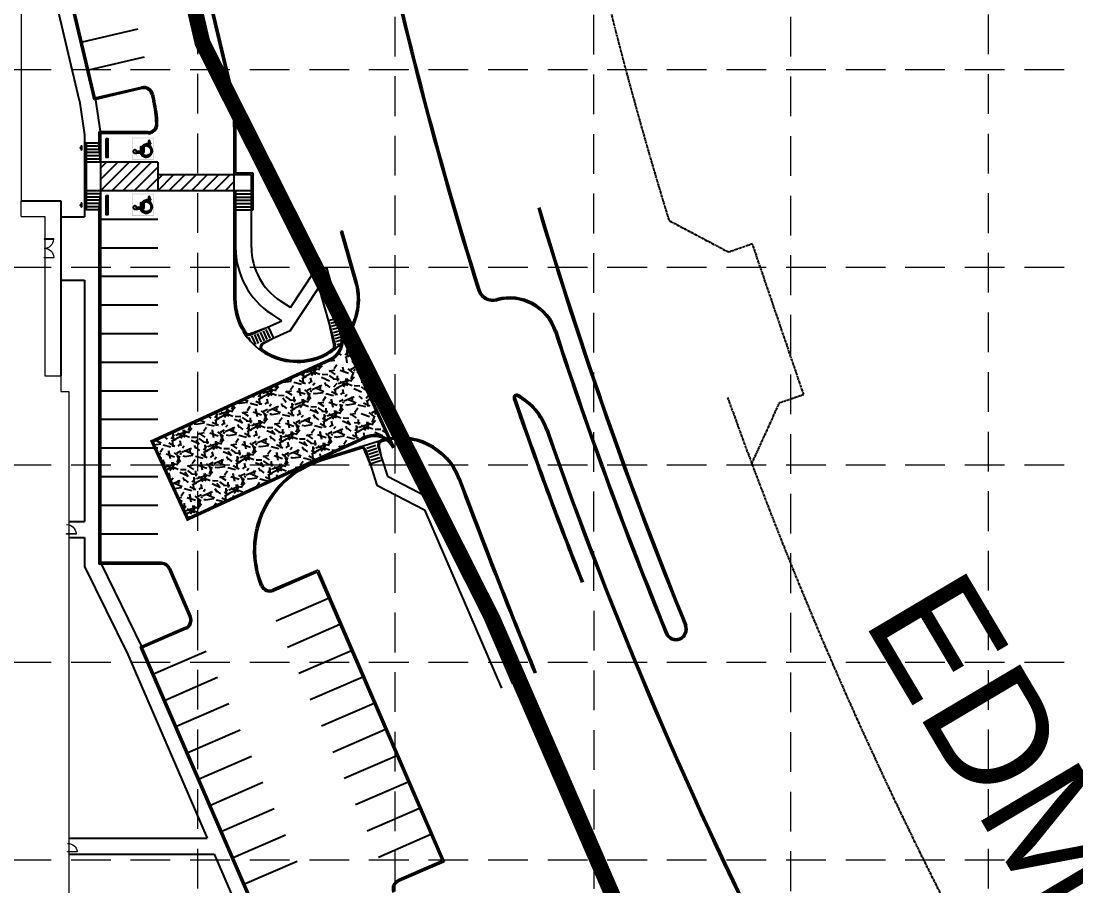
# Model space of a CAD drawing. Header units: inches. Extents: x 2412594 to 2415086, y 7034205 to 7038188.
# Drawn here: x 2414406.4 to 2414738.3, y 7036188.3 to 7036460.4 of the extents above; entities that cross this region are included whole.
import ezdxf
from ezdxf.enums import TextEntityAlignment as Align

# ---------------------------------------------------------------- set-up
doc = ezdxf.new("R2010")
doc.units = ezdxf.units.IN
doc.header["$MEASUREMENT"] = 0
for name, pattern in [('HIDDEN', [0.375, 0.25, -0.125]), ('HIDDEN2', [0.1875, 0.125, -0.0625]), ('PL', [1.25, 0.625, -0.125, 0.125, -0.125, 0.125, -0.125])]:
    doc.linetypes.add(name, pattern=pattern)
for name, color, linetype in [('2752-06.112 Base Storm$0$P-STORM', 11, 'Continuous'), ('E-ROW', 5, 'Continuous'), ('GRID', 254, 'HIDDEN'), ('LEGEND', 7, 'Continuous'), ('LIMITS OF DISTURBANCE', 1, 'HIDDEN'), ('P-BLDG', 7, 'Continuous'), ('P-PVMT', 3, 'Continuous'), ('P-STRIPE', 10, 'Continuous'), ('PL-OFF', 3, 'PL')]:
    doc.layers.add(name, color=color, linetype=linetype)
doc.styles.get("Standard").update_dxf_attribs({"font": 'ARIAL.TTF'})

# ---------------------------------------------------------------- blocks, each defined once
blk = doc.blocks.new('A$C76F40FB2')
at = {"layer": 'LEGEND'}
h = blk.add_hatch(dxfattribs=at)
h.set_pattern_fill('GRAVEL', color=4, scale=15.33803399329566, angle=-43.93425516442545, style=0)
h.set_pattern_definition([(184.0785448355745, (-21438.17913931748, -9250.056302615441), (-184.1420479185404, -14.27311452525209), [2.063517741322023, -204.2886245036962]), (141.0354448355745, (-21440.23743488267, -9250.203067929484), (143.1876685650437, -116.6589473671378), [3.541061231964185, -350.5649545982164]), (88.57614483557452, (-21442.99073510244, -9247.976311390288), (-6.607716284464431, -227.9205073820248), [2.496847877700617, -247.1882466530407]), (223.3394448355745, (-21449.9589777072, -9246.587290314957), (223.885964536998, 210.2675576116769), [3.224637590682493, -319.2390601254309]), (248.8994448355745, (-21452.30425802525, -9248.800420204177), (72.47678488291176, 185.7559209347125), [3.162012397887866, -313.0396568558505]), (313.3394448355745, (-21453.44260489196, -9251.750422933139), (-210.2675576116768, 223.885964536998), [3.224637590682494, -319.2390601254309]), (353.7599448355745, (-21451.2294750032, -9254.095703250729), (-250.0114432176284, 27.89175845486238), [4.264418253122, -422.1770696223302]), (28.32104483557454, (-21446.99032558873, -9254.559217987582), (311.4429985215511, 168.5061511098407), [4.026049866832191, -398.5790748586928]), (77.49534483557453, (-21443.44618082931, -9252.649210871197), (49.98238437057237, 228.7274441479134), [3.235558270885698, -320.3206215924656]), (131.3021448355745, (-21442.74561853427, -9249.490402119234), (110.858320257507, -128.1076841200945), [3.693889402673379, -181.0005040408256]), (178.4631448355746, (-21445.18369246693, -9246.715406239033), (-249.6080106263452, 6.204236648198385), [4.777000011143949, -472.9233538780329]), (94.87984483557395, (-21439.13037582068, -9257.23335124366), (-13.46624104017373, 140.7670481662078), [1.630448351521318, -161.41507701214]), (127.5349448355745, (-21439.26907212473, -9255.608805744909), (122.3070439879507, -160.4373664585277), [3.101917980702134, -307.090616315143]), (181.0657448355745, (-21441.15890671592, -9253.14903615322), (-10.6420297163699, -11.04548033787664), [2.169120105365847, -19.5221269623946]), (159.2643448355745, (-21440.65504692961, -9251.078637072816), (76.51144857433187, -31.11916077186866), [1.16811399286141, -115.6428711663618]), (247.8671448355745, (-21441.74749110686, -9250.665059531108), (20.8806062437034, 43.77845924588183), [1.651952275179923, -80.94589155432612]), (347.0295448355745, (-21442.36987467203, -9252.195288280025), (54.42048819114195, -9.835076951131938), [2.683066948413216, -86.75227304086208]), (117.6308448355745, (-21439.75527075632, -9252.79749932047), (11.44894920975746, -32.32951675406039), [1.94012325784595, -46.5630042024048]), (332.4552448355745, (-21448.15386772016, -9244.492684205063), (142.3807951684706, -73.28393739155912), [2.717899623611991, -269.0727529491169]), (26.4119448355745, (-21445.74403532268, -9245.749554851092), (-161.2441685668595, -78.93221459208004), [2.280167471477326, -225.7361041972014]), (249.2643448355745, (-21437.62686547125, -9250.588403936476), (31.11916077186866, 76.51144857433187), [2.336212647688826, -114.4747725115343]), (299.6762448355745, (-21438.4540205556, -9252.773292290978), (-78.52879179385424, 139.5566378636768), [2.71789962361199, -269.0727529491168]), (295.5097448355746, (-21454.75192410266, -9251.340879895724), (-33.94339473295303, 75.30106136399691), [2.620963248774361, -128.4272605420796]), (250.8408448355745, (-21453.62316938071, -9253.706332738511), (61.83502874475335, 174.7103329081348), [2.196069031092085, -217.4111561768302]), (22.86714483557454, (-21448.15843712538, -9261.740301121026), (75.30109772769492, 33.94331467450075), [2.336212647688829, -114.4747725115345]), (333.4197448355745, (-21446.00582481083, -9260.83245593775), (-186.1592694458577, 94.16451803466806), [2.571129976330144, -254.5411774451545]), (25.50974483557454, (-21453.57072081603, -9256.525708173402), (-75.30106136399691, -33.94339473295299), [1.310481624387181, -129.7377421664669]), (57.37564483557452, (-21448.82116574049, -9261.101779535413), (31.52266293212453, 54.82391721281837), [0.7820863533181455, -77.42684040114227]), (122.0295448355745, (-21448.3995191888, -9260.443085424602), (22.49443104072019, -42.97154054254904), [3.162012397887862, -60.07831225003936]), (142.0747448355744, (-21450.07651325129, -9257.762406294234), (121.096785607122, -95.37479220006848), [2.930331394419135, -290.1023939205766]), (259.7558448355745, (-21443.32765705045, -9253.189381202683), (10.2385564800672, 32.7329895801691), [2.212081938581085, -53.08998186398003]), (309.2229448355745, (-21443.72106206743, -9255.366200546734), (166.4889626685809, -203.0054846225316), [3.862024931307855, -382.3398086640162]), (17.01114483557456, (-21441.27895363001, -9258.358071460389), (-118.6760970349332, -34.75023670453393), [1.579142627813743, -156.3355802945804]), (46.06574483557452, (-21439.76889740629, -9257.896079858765), (-0.4034504966594055, 21.68750334307136), [0.9202820395977394, -14.41775195369792]), (76.3221448355745, (-21449.97816199716, -9257.218201458454), (-30.31235989595411, -119.8864168431876), [2.130821034484607, -210.9519572874719]), (4.078544835574534, (-21449.47430221085, -9255.147802378051), (184.1420479185404, 14.27311452525212), [4.127035482644046, -202.2251067623741]), (316.0657448355745, (-21445.35771108046, -9254.854271750897), (21.68750334307137, 0.4034504966594083), [3.987888838256873, -11.35014515503879]), (281.3705448355745, (-21442.48588708136, -9257.621198620647), (-35.96042920045953, 183.7386366721879), [2.42515790681595, -240.0904487183711]), (210.1203448355745, (-21442.00775745977, -9259.99875497818), (-53.61358273775058, -33.53988383329983), [2.233248425491836, -109.4293262294399]), (163.7117448355745, (-21443.93946023611, -9261.119440690614), (-316.2843614815512, 91.74360302652194), [3.636111028620611, -359.9755900167659]), (131.4918448355745, (-21447.42963329563, -9260.099617602304), (-132.949235028049, 149.3917689394604), [3.846763587484557, -380.8291810340534])])
edge = h.paths.add_edge_path()
edge.add_line((98.20932520227507, -2.952292561531067e-07), (98.20932520227507, 57.52376965992153))
edge.add_arc((88.62203213648964, 57.52376965996336), 9.587293065785431, 270.03905593768286, 359.99999999975, ccw=False)
edge.add_line((88.62856735941023, 47.93647882156074), (0.7669028560630977, 47.92852060869336))
edge.add_line((0.7669028560630977, 47.92852060869336), (0.7669028560630977, 9.55060163885355))
edge.add_line((0.7669028560630977, 9.55060163885355), (88.6154969134368, 9.58729054313153))
edge.add_arc((88.6220321364654, -2.952952442569767e-07), 9.58729306580966, 3.94379640056286e-10, 90.03905593832832, ccw=False)
at = {"layer": 'LEGEND', "color": 4, "const_width": 1.533803399329566}
blk.add_lwpolyline([(98.20932520227507, -2.952292561531067e-07), (98.20932520227507, 57.52376965992153, -0.4140139244211871), (88.62856735941023, 47.93647882156074), (0.7669028560630977, 47.92852060869336), (0.7669028560630977, 9.55060163885355), (88.6154969134368, 9.58729054313153, -0.4144132285109485)], format="xyb", close=True, dxfattribs=at)

msp = doc.modelspace()

# ---------------------------------------------------------------- hatches: boundary and pattern name
at = {"layer": 'P-STRIPE'}
h = msp.add_hatch(color=252, dxfattribs=at)
h.paths.add_polyline_path([(2414448.036376814, 7036416.955262257), (2414441.519981247, 7036416.955262257), (2414441.519981247, 7036423.471897398), (2414448.036376814, 7036423.471897398)], flags=16)
h.paths.add_polyline_path([(2414448.277731742, 7036416.713907328), (2414448.277731742, 7036423.713252326), (2414441.278626319, 7036423.713252326), (2414441.278626319, 7036416.713907328)])
h = msp.add_hatch(color=252, dxfattribs=at)
edge = h.paths.add_edge_path()
edge.add_spline(control_points=[(2414445.189282387, 7036419.072250481), (2414443.745730761, 7036418.946062821), (2414442.302179136, 7036418.819875161), (2414442.302151038, 7036418.81990557), (2414442.302122941, 7036418.819935979), (2414441.733642413, 7036418.770244347), (2414441.723702491, 7036419.340806177), (2414441.713762567, 7036419.911368003), (2414442.28362899, 7036419.88150786), (2414442.853495411, 7036419.851647714), (2414442.783980519, 7036419.285249203), (2414443.385094147, 7036419.337922145), (2414443.986205516, 7036419.390602329), (2414443.986205516, 7036420.100568718), (2414443.986205516, 7036420.810535107), (2414444.1972127, 7036420.810535107), (2414444.408219883, 7036420.810535107), (2414444.408219883, 7036420.118989856), (2414444.408219883, 7036419.427444605), (2414444.587743951, 7036419.443183558), (2414444.76726802, 7036419.458922512), (2414444.76726802, 7036420.371693288), (2414444.76726802, 7036421.284464064), (2414445.736307378, 7036421.669469495), (2414446.705346736, 7036422.054474927), (2414446.588538909, 7036422.348379835), (2414446.471731082, 7036422.642284744), (2414446.667832612, 7036422.720234751), (2414446.863934142, 7036422.798184757), (2414447.058613854, 7036422.308183527), (2414447.253293565, 7036421.818182296), (2414446.221287976, 7036421.408058078), (2414445.189282387, 7036420.99793386), (2414445.189282387, 7036420.03509217), (2414445.189282387, 7036419.072250481)], knot_values=[0, 0, 0, 0.06666666666666667, 0.06666666666666667, 0.1333333333333333, 0.1333333333333333, 0.1555555555555556, 0.1555555555555556, 0.1777777777777778, 0.1777777777777778, 0.2, 0.2, 0.2666666666666667, 0.2666666666666667, 0.3333333333333333, 0.3333333333333333, 0.4, 0.4, 0.4666666666666667, 0.4666666666666667, 0.5333333333333333, 0.5333333333333333, 0.6, 0.6, 0.6666666666666666, 0.6666666666666666, 0.7333333333333333, 0.7333333333333333, 0.8, 0.8, 0.8666666666666667, 0.8666666666666667, 0.9333333333333333, 0.9333333333333333, 1, 1, 1], weights=[1, 1, 1, 1, 1, 0.682014096915551, 1, 0.682014096915551, 1, 0.682014096915551, 1, 1, 1, 1, 1, 1, 1, 1, 1, 1, 1, 1, 1, 1, 1, 1, 1, 1, 1, 1, 1, 1, 1, 1, 1], degree=2, periodic=0)
h = msp.add_hatch(color=252, dxfattribs=at)
edge = h.paths.add_edge_path()
edge.add_spline(control_points=[(2414446.682401177, 7036421.287717389), (2414449.063988769, 7036420.027179109), (2414447.130569983, 7036418.150264245), (2414445.197151197, 7036416.27334938), (2414444.007786714, 7036418.691268198), (2414444.238091273, 7036418.711447207), (2414444.468394559, 7036418.731628691), (2414445.702234853, 7036416.789812398), (2414447.024056772, 7036418.672852652), (2414448.345878692, 7036420.555892906), (2414446.100333579, 7036421.05647113), (2414446.391374922, 7036421.172088351), (2414446.682401177, 7036421.287717389)], knot_values=[0, 0, 0, 0.125, 0.125, 0.25, 0.25, 0.5, 0.5, 0.625, 0.625, 0.75, 0.75, 1, 1, 1], weights=[1, 0.5880816545971672, 1, 0.5880816545971672, 1, 1, 1, 0.5555668771422803, 1, 0.5555668771422803, 1, 1, 1], degree=2, periodic=0)
h = msp.add_hatch(dxfattribs=at)
h.set_pattern_fill('ANSI31', color=252, scale=20, style=0)
h.set_pattern_definition([(45, (2414431.417357862, 7036406.982991623), (-1.767766952966369, 1.767766952966369), [])])
h.paths.add_polyline_path([(2414449.416637862, 7036415.982631622), (2414431.417357862, 7036415.982631624), (2414431.417357862, 7036406.982991623), (2414449.416637862, 7036406.982991624)])
h = msp.add_hatch(dxfattribs=at)
h.set_pattern_fill('ANSI31', color=252, scale=20, style=0)
h.set_pattern_definition([(45, (2414449.416637862, 7036406.982991623), (-1.767766952966369, 1.767766952966369), [])])
h.paths.add_polyline_path([(2414463.711487046, 7036411.982991622), (2414449.416637862, 7036411.982991623), (2414449.416637862, 7036406.982991623), (2414465.048142804, 7036406.982991624, -0.0008766236420256362)])
h.paths.add_polyline_path([(2414473.415677861, 7036411.982991622), (2414463.711487046, 7036411.982991622, 0.0008766236420460059), (2414465.048142804, 7036406.982991624), (2414473.415677862, 7036406.982991625)])
h = msp.add_hatch(color=252, dxfattribs=at)
h.paths.add_polyline_path([(2414448.036376814, 7036399.327876123), (2414441.519981247, 7036399.327876123), (2414441.519981247, 7036405.844511264), (2414448.036376814, 7036405.844511264)], flags=16)
h.paths.add_polyline_path([(2414448.277731742, 7036399.086521194), (2414448.277731742, 7036406.085866192), (2414441.278626319, 7036406.085866192), (2414441.278626319, 7036399.086521194)])
h = msp.add_hatch(color=252, dxfattribs=at)
edge = h.paths.add_edge_path()
edge.add_spline(control_points=[(2414445.189282387, 7036401.444864347), (2414443.745730761, 7036401.318676687), (2414442.302179136, 7036401.192489027), (2414442.302151038, 7036401.192519436), (2414442.302122941, 7036401.192549845), (2414441.733642413, 7036401.142858214), (2414441.723702491, 7036401.713420043), (2414441.713762567, 7036402.28398187), (2414442.28362899, 7036402.254121726), (2414442.853495411, 7036402.22426158), (2414442.783980519, 7036401.657863068), (2414443.385094147, 7036401.710536011), (2414443.986205516, 7036401.763216195), (2414443.986205516, 7036402.473182584), (2414443.986205516, 7036403.183148973), (2414444.1972127, 7036403.183148973), (2414444.408219883, 7036403.183148973), (2414444.408219883, 7036402.491603722), (2414444.408219883, 7036401.800058471), (2414444.587743951, 7036401.815797424), (2414444.76726802, 7036401.831536378), (2414444.76726802, 7036402.744307154), (2414444.76726802, 7036403.65707793), (2414445.736307378, 7036404.042083361), (2414446.705346736, 7036404.427088792), (2414446.588538909, 7036404.720993701), (2414446.471731082, 7036405.01489861), (2414446.667832612, 7036405.092848617), (2414446.863934142, 7036405.170798623), (2414447.058613854, 7036404.680797393), (2414447.253293565, 7036404.190796162), (2414446.221287976, 7036403.780671944), (2414445.189282387, 7036403.370547726), (2414445.189282387, 7036402.407706036), (2414445.189282387, 7036401.444864347)], knot_values=[0, 0, 0, 0.06666666666666667, 0.06666666666666667, 0.1333333333333333, 0.1333333333333333, 0.1555555555555556, 0.1555555555555556, 0.1777777777777778, 0.1777777777777778, 0.2, 0.2, 0.2666666666666667, 0.2666666666666667, 0.3333333333333333, 0.3333333333333333, 0.4, 0.4, 0.4666666666666667, 0.4666666666666667, 0.5333333333333333, 0.5333333333333333, 0.6, 0.6, 0.6666666666666666, 0.6666666666666666, 0.7333333333333333, 0.7333333333333333, 0.8, 0.8, 0.8666666666666667, 0.8666666666666667, 0.9333333333333333, 0.9333333333333333, 1, 1, 1], weights=[1, 1, 1, 1, 1, 0.682014096915551, 1, 0.682014096915551, 1, 0.682014096915551, 1, 1, 1, 1, 1, 1, 1, 1, 1, 1, 1, 1, 1, 1, 1, 1, 1, 1, 1, 1, 1, 1, 1, 1, 1], degree=2, periodic=0)
h = msp.add_hatch(color=252, dxfattribs=at)
edge = h.paths.add_edge_path()
edge.add_spline(control_points=[(2414446.682401177, 7036403.660331255), (2414449.063988769, 7036402.399792973), (2414447.130569983, 7036400.52287811), (2414445.197151197, 7036398.645963246), (2414444.007786714, 7036401.063882064), (2414444.238091273, 7036401.084061073), (2414444.468394559, 7036401.104242557), (2414445.702234853, 7036399.162426264), (2414447.024056772, 7036401.045466518), (2414448.345878692, 7036402.928506772), (2414446.100333579, 7036403.429084996), (2414446.391374922, 7036403.544702217), (2414446.682401177, 7036403.660331255)], knot_values=[0, 0, 0, 0.125, 0.125, 0.25, 0.25, 0.5, 0.5, 0.625, 0.625, 0.75, 0.75, 1, 1, 1], weights=[1, 0.5880816545971672, 1, 0.5880816545971672, 1, 1, 1, 0.5555668771422803, 1, 0.5555668771422803, 1, 1, 1], degree=2, periodic=0)

# ---------------------------------------------------------------- linework, layer by layer
at = {"layer": 'GRID', "color": 252, "linetype": 'HIDDEN', "lineweight": 0, "ltscale": 50}
for p, q in [((2414462.112656175, 7034518.752315022), (2414461.884516729, 7038123.052914198)), ((2414524.21147597, 7034518.00642792), (2414524.031058449, 7038123.052914198)), ((2414586.926303061, 7034518.581088479), (2414586.452079258, 7038124.446304581)), ((2414648.73600777, 7034517.93434244), (2414648.598620979, 7038124.446304581)), ((2414710.938332513, 7034518.695051295), (2414710.7451627, 7038124.446304581)), ((2412659.634806826, 7036445.096287737), (2415021.203392216, 7036445.096287737)), ((2412659.634806826, 7036382.949746015), (2415021.203392216, 7036382.949746015)), ((2412659.634806826, 7036320.803204295), (2415021.203392216, 7036320.803204295)), ((2412659.634806826, 7036258.656662574), (2415021.203392216, 7036258.656662574)), ((2412659.634806826, 7036196.510120854), (2415021.203392216, 7036196.510120854))]:
    msp.add_line(p, q, dxfattribs=at)
at = {"layer": 'LIMITS OF DISTURBANCE', "ltscale": 60, "const_width": 5}
msp.add_lwpolyline([(2414786.580464268, 7035859.943656575), (2414739.614526566, 7035922.319710918), (2414654.785557807, 7036041.875643577), (2414554.935762051, 7036271.977197808), (2414463.49846871, 7036453.566583163), (2414436.211506405, 7036571.175255277), (2414426.34863313, 7036933.741520508), (2413311.302027895, 7036935.344682585), (2413183.755595881, 7036923.440644557), (2413173.051536574, 7036917.911888666), (2413161.811869244, 7036918.848198084), (2413145.889009557, 7036915.102941749), (2413063.464801377, 7036887.013463245), (2413070.021262173, 7036868.287153574), (2413078.87756529, 7036845.679323462), (2413065.886554637, 7036577.290444663), (2413056.214021866, 7036041.034192702), (2413030.310090296, 7035479.112787534), (2413017.275461021, 7034895.954876799), (2414287.424769389, 7034879.340959096), (2414828.02446015, 7035457.376106013), (2414835.085767222, 7035727.378182385), (2414842.359300006, 7035789.5875721)], close=True, dxfattribs=at)
at = {"layer": 'P-BLDG', "color": 9, "linetype": 'Continuous', "lineweight": 13}
for p, q in [((2414406.436872557, 7036398.898606651), (2414406.436872557, 7036403.814251142)), ((2414406.436872557, 7036398.898606651), (2414413.936869557, 7036398.898606651)), ((2414413.936869557, 7036398.898606651), (2414413.936869557, 7036348.732150307)), ((2414413.936869557, 7036348.732150306), (2414418.936867557, 7036348.732150307))]:
    msp.add_line(p, q, dxfattribs=at)
msp.add_lwpolyline([(2414406.436940556, 7036623.814163141), (2414406.436940556, 7036403.815461607), (2414418.936867557, 7036403.815461607), (2414418.936867557, 7036343.814341141), (2414421.436866557, 7036343.814341141), (2414421.436866557, 7036168.815653113), (2414471.436846557, 7036168.815653113), (2414471.436846557, 7036018.816544072), (2414468.936915556, 7036018.816544072), (2414468.936915556, 7035958.815423606), (2414443.936925557, 7035958.815423606), (2414443.936925557, 7035956.315640607), (2414393.936945557, 7035956.315640607)], dxfattribs=at)
at = {"layer": 'P-BLDG', "color": 9, "linetype": 'HIDDEN2'}
msp.add_lwpolyline([(2414406.430361694, 7036403.819138777), (2414418.924557859, 7036403.819138777), (2414418.924557859, 7036348.818033963)], dxfattribs=at)
at = {"layer": 'P-BLDG', "color": 9, "linetype": 'Continuous', "lineweight": 13}
for points in [[(2414413.728963055, 7036391.753535493), (2414416.729566037, 7036391.753535493), (2414416.729566037, 7036391.899400019), (2414413.728963055, 7036391.899400019)], [(2414420.742289264, 7036299.131408318), (2414423.742773395, 7036299.131408318), (2414423.742773395, 7036298.98554957), (2414420.742289264, 7036298.98554957)], [(2414421.044302255, 7036199.135408292), (2414424.044786386, 7036199.135408292), (2414424.044786386, 7036198.989549544), (2414421.044302255, 7036198.989549544)]]:
    msp.add_lwpolyline(points, close=True, dxfattribs=at)
at = {"layer": 'P-BLDG', "color": 9, "linetype": 'Continuous', "lineweight": 13, "extrusion": (0, 0, -1)}
msp.add_lwpolyline([(-2414413.728963055, 7036386.04406632), (-2414416.729566037, 7036386.04406632), (-2414416.729566037, 7036385.898201794), (-2414413.728963055, 7036385.898201794)], close=True, dxfattribs=at)
at = {"layer": 'P-BLDG', "color": 9, "linetype": 'Continuous', "lineweight": 13}
msp.add_arc((2414413.728965874, 7036391.899399706), 3.000598815120756, 269.9999471727556, 357.2136556803528, dxfattribs=at)
at = {"layer": 'P-BLDG', "color": 9, "linetype": 'Continuous', "lineweight": 13, "extrusion": (0, 0, -1)}
for centre, radius, end in [((-2414413.728965874, 7036385.898202107), 3.000598815120756, 177.2136556803529), ((-2414420.742292083, 7036298.985549883), 3.00047996481401, 177.2136555204596)]:
    msp.add_arc(centre, radius, 89.99994717275564, end, dxfattribs=at)
msp.add_ellipse((2414421.044304412, 7036199.006568752), major_axis=(-3.000479965095504, 1.576744007962121e-09), ratio=0.8832349573177259, start_param=1.570795405244875, end_param=3.092961768423597, dxfattribs=at)
at = {"layer": 'P-PVMT', "color": 7}
for p, q in [((2414471.81586546, 7036440.770250773), (2414443.083351864, 7036562.688324879)), ((2414472.302533157, 7036440.884944073), (2414443.570019561, 7036562.803018179)), ((2414429.375379679, 7036435.58471212), (2414414.695215374, 7036497.875724489)), ((2414429.375379679, 7036435.58471212), (2414414.695215374, 7036497.875724489)), ((2414429.747354077, 7036436.186073115), (2414415.29657637, 7036497.503750093)), ((2414429.747354077, 7036436.186073115), (2414415.29657637, 7036497.503750093)), ((2414424.832776322, 7036435.242393199), (2414414.682617453, 7036478.311643545)), ((2414444.461494277, 7036439.140066777), (2414429.37537968, 7036435.584712121)), ((2414444.461494277, 7036439.140066777), (2414429.37537968, 7036435.584712121)), ((2414429.747354077, 7036436.186073115), (2414444.345749774, 7036439.626486736)), ((2414429.747354077, 7036436.186073115), (2414444.345749774, 7036439.626486736)), ((2414447.467248056, 7036437.279947055), (2414447.969148322, 7036435.150279087)), ((2414447.953915752, 7036437.394640354), (2414448.455816018, 7036435.264972387)), ((2414424.832776322, 7036435.242393199), (2414426.417357862, 7036424.611676563)), ((2414429.747354077, 7036436.186073115), (2414431.417357862, 7036424.982271623)), ((2414473.415677862, 7036427.007605338), (2414473.415677862, 7036373.085546103)), ((2414473.915677862, 7036427.007605338), (2414473.915677861, 7036412.482991622)), ((2414426.417357862, 7036424.611676563), (2414426.417357862, 7036398.816033962)), ((2414430.917357862, 7036425.482271622), (2414430.917357862, 7036421.982391622)), ((2414446.416757862, 7036425.482271623), (2414430.917357862, 7036425.482271623)), ((2414430.917357862, 7036425.482271622), (2414430.917357862, 7036421.982391618)), ((2414446.416757862, 7036425.482271623), (2414430.917357862, 7036425.482271623)), ((2414431.417357862, 7036424.982271623), (2414431.417357862, 7036289.987671622)), ((2414446.401312612, 7036424.982271624), (2414431.417357862, 7036424.982271623)), ((2414431.417357862, 7036424.982271623), (2414431.417357862, 7036289.987671622)), ((2414446.401312612, 7036424.982271624), (2414431.417357862, 7036424.982271623)), ((2414431.417357862, 7036421.982391623), (2414426.417557862, 7036421.982391623)), ((2414426.917357862, 7036421.982391624), (2414426.917357862, 7036400.983231621)), ((2414431.000674528, 7036420.982631623), (2414426.917357862, 7036420.982631623)), ((2414431.417357862, 7036415.982631623), (2414430.917357862, 7036421.982391623)), ((2414431.084011195, 7036419.982631623), (2414426.917357862, 7036419.982631623)), ((2414431.167347862, 7036418.982631626), (2414426.917357862, 7036418.982631623)), ((2414431.250684528, 7036417.982631624), (2414426.917357862, 7036417.982631623)), ((2414431.334021195, 7036416.982631624), (2414426.917357862, 7036416.982631624)), ((2414431.417357862, 7036415.982631623), (2414426.417557862, 7036415.982631623)), ((2414478.915677862, 7036411.982991621), (2414473.415677862, 7036411.982991622)), ((2414479.415677862, 7036412.482991619), (2414473.915677861, 7036412.482991622)), ((2414478.915677862, 7036389.1119932), (2414478.915677862, 7036411.982991621)), ((2414479.415677862, 7036400.982991624), (2414479.415677862, 7036412.482991619)), ((2414431.417357862, 7036406.982991623), (2414426.417557862, 7036406.982991623)), ((2414431.417357862, 7036406.982991623), (2414430.917357862, 7036400.983231623)), ((2414478.915677862, 7036406.982991625), (2414473.415677862, 7036406.982991624)), ((2414473.915677862, 7036406.982991623), (2414473.915677862, 7036373.085546103)), ((2414473.915677862, 7036406.982991623), (2414473.915677862, 7036400.982991623)), ((2414431.334041196, 7036405.983231623), (2414426.917357862, 7036405.983231623)), ((2414431.250704529, 7036404.983231622), (2414426.917357862, 7036404.983231625)), ((2414431.167367862, 7036403.983231623), (2414426.917357862, 7036403.983231623)), ((2414473.915677861, 7036405.982991623), (2414478.915677862, 7036405.982991623)), ((2414473.915677861, 7036404.982991623), (2414478.915677862, 7036404.982991623)), ((2414473.915677861, 7036403.982991621), (2414478.915677862, 7036403.982991624)), ((2414431.417357862, 7036400.983231623), (2414426.417557862, 7036400.983231623)), ((2414431.084031195, 7036402.983231622), (2414426.917357862, 7036402.983231624)), ((2414431.000694529, 7036401.983231622), (2414426.917357862, 7036401.983231623)), ((2414430.917357862, 7036400.983231622), (2414430.917357862, 7036289.487671622)), ((2414430.917357862, 7036400.983231628), (2414430.917357862, 7036289.487671622)), ((2414473.915677861, 7036402.982991621), (2414478.915677862, 7036402.982991624)), ((2414473.915677862, 7036401.982991623), (2414478.915677862, 7036401.982991623)), ((2414473.915677862, 7036400.982991623), (2414479.415677862, 7036400.982991623)), ((2414418.929861756, 7036398.816033963), (2414426.417357862, 7036398.816033962)), ((2414507.541072487, 7036394.262063713), (2414507.060381253, 7036394.124455802)), ((2414511.582219852, 7036378.328793003), (2414507.060381252, 7036394.124455804)), ((2414512.062911086, 7036378.466400915), (2414507.541072486, 7036394.262063716)), ((2414491.178309582, 7036370.262205247), (2414498.697818127, 7036381.691729573)), ((2414498.697818127, 7036381.691729572), (2414502.547503161, 7036382.777973169)), ((2414502.547503161, 7036382.777973169), (2414508.018247933, 7036363.389463734)), ((2414418.924557859, 7036378.900163963), (2414426.417357862, 7036378.900163963)), ((2414426.417357862, 7036378.900163963), (2414426.417357862, 7036302.944406092)), ((2414491.131177393, 7036362.912820438), (2414500.134966502, 7036376.598425824)), ((2414500.134966502, 7036376.598425824), (2414505.271574511, 7036358.394108688)), ((2414491.178309583, 7036370.262205247), (2414487.923261472, 7036372.403708373)), ((2414488.430205485, 7036366.08513404), (2414485.174994475, 7036368.226744338)), ((2414478.278944891, 7036362.01916326), (2414484.289564352, 7036364.22733967)), ((2414478.516836492, 7036361.63727186), (2414488.430205483, 7036366.085134039)), ((2414485.926995074, 7036360.57784373), (2414484.289564351, 7036364.227339671)), ((2414506.960962024, 7036367.136521711), (2414503.11127699, 7036366.050278111)), ((2414503.111276991, 7036366.050278113), (2414504.860756432, 7036358.247728436)), ((2414506.751312295, 7036366.038320003), (2414503.864048519, 7036365.223637303)), ((2414506.751312295, 7036366.038320003), (2414503.864048519, 7036365.223637303)), ((2414507.022873195, 7036365.075898743), (2414504.135609419, 7036364.261216044)), ((2414507.294434095, 7036364.113477484), (2414504.407170319, 7036363.298794785)), ((2414506.960962023, 7036367.13652171), (2414508.209954889, 7036363.766755303)), ((2414478.738545077, 7036359.499458616), (2414478.107625294, 7036360.90564891)), ((2414480.248072319, 7036358.57788464), (2414479.01999928, 7036361.31500659)), ((2414481.160446306, 7036358.987242321), (2414479.932373264, 7036361.724364271)), ((2414482.07282029, 7036359.396600001), (2414480.84474725, 7036362.133721952)), ((2414482.985194277, 7036359.805957681), (2414481.757121236, 7036362.543079633)), ((2414485.926995075, 7036360.577843729), (2414482.499534863, 7036358.682638694)), ((2414491.131177393, 7036362.912820438), (2414482.542491349, 7036359.059307893)), ((2414483.897568262, 7036360.215315362), (2414482.669495222, 7036362.952437314)), ((2414484.809942249, 7036360.624673043), (2414483.581869207, 7036363.361794996)), ((2414507.565994996, 7036363.151056224), (2414504.678731219, 7036362.336373526)), ((2414507.837555895, 7036362.188634966), (2414504.950292119, 7036361.373952268)), ((2414508.109116795, 7036361.226213706), (2414505.22185302, 7036360.411531009)), ((2414508.371935114, 7036360.261325605), (2414505.49341392, 7036359.44910975)), ((2414507.129298714, 7036358.871651958), (2414505.764974819, 7036358.486688491)), ((2414500.231027227, 7036354.282593861), (2414499.673311813, 7036354.080443404)), ((2414513.026864077, 7036326.40188), (2414519.801636598, 7036328.52170688)), ((2414500.742520367, 7036322.558107839), (2414513.026864077, 7036326.40188)), ((2414500.891831782, 7036322.080922234), (2414513.292163838, 7036325.960987158)), ((2414516.250157873, 7036321.123586985), (2414514.517061973, 7036325.383463479)), ((2414514.906355137, 7036325.418257431), (2414516.250157873, 7036321.123586985)), ((2414515.234229328, 7036326.04475445), (2414518.097342955, 7036326.94062294)), ((2414515.532852157, 7036325.09038324), (2414518.395965784, 7036325.986251731)), ((2414515.831474987, 7036324.136012031), (2414518.694588616, 7036325.03188052)), ((2414516.130097817, 7036323.181640821), (2414518.993211445, 7036324.077509312)), ((2414518.723918561, 7036326.612497592), (2414520.067642711, 7036322.318078306)), ((2414520.067642711, 7036322.318078307), (2414519.090623862, 7036326.820191229)), ((2414516.250157874, 7036321.123586985), (2414520.067642711, 7036322.318078307)), ((2414516.250157873, 7036321.123586984), (2414518.364900916, 7036314.365061942)), ((2414516.428720647, 7036322.227269612), (2414519.291834276, 7036323.123138102)), ((2414520.067642711, 7036322.318078306), (2414521.685082641, 7036317.148888454)), ((2414518.364900916, 7036314.365061942), (2414533.310941074, 7036306.611747676)), ((2414521.685082641, 7036317.148888454), (2414536.422939519, 7036309.503570046)), ((2414561.156056572, 7036251.846086225), (2414536.422939519, 7036309.503570046)), ((2414533.310941074, 7036306.611747676), (2414557.580715422, 7036250.49044255)), ((2414421.429761756, 7036302.944406092), (2414426.417357862, 7036302.944406092)), ((2414421.434088736, 7036297.944606092), (2414426.417357862, 7036297.944606092)), ((2414426.417357862, 7036297.944606092), (2414426.417357862, 7036288.828154465)), ((2414426.417357862, 7036288.828154465), (2414440.016778021, 7036261.08373058)), ((2414450.597328693, 7036289.487671622), (2414430.917357862, 7036289.487671622)), ((2414450.597328693, 7036289.487671622), (2414430.917357862, 7036289.487671622)), ((2414450.597328693, 7036289.987671622), (2414431.417357862, 7036289.987671622)), ((2414450.597328693, 7036289.987671622), (2414431.417357862, 7036289.987671622)), ((2414431.417357862, 7036289.987671622), (2414444.558462568, 7036263.178265421)), ((2414452.891538793, 7036287.980766964), (2414459.426463456, 7036272.882214623)), ((2414452.891538793, 7036287.980766964), (2414459.426463456, 7036272.882214623)), ((2414453.350402839, 7036288.179371566), (2414459.885327502, 7036273.080819224)), ((2414453.350402839, 7036288.179371566), (2414459.885327502, 7036273.080819224)), ((2414499.880204936, 7036287.667332925), (2414485.663263503, 7036281.5139853)), ((2414499.880204936, 7036287.667332925), (2414539.599552251, 7036195.898158009)), ((2414499.619945491, 7036287.009864277), (2414485.861868105, 7036281.055121254)), ((2414499.619945491, 7036287.009864277), (2414538.942083604, 7036196.158417454)), ((2414458.125228697, 7036269.59502918), (2414443.90099392, 7036263.438524866)), ((2414458.125228697, 7036269.59502918), (2414443.90099392, 7036263.438524866)), ((2414458.323833298, 7036269.136165135), (2414444.558462568, 7036263.178265421)), ((2414458.323833298, 7036269.136165135), (2414444.558462568, 7036263.178265421)), ((2414613.615369234, 7036266.258569403), (2414613.647154041, 7036266.271654742)), ((2414613.805712767, 7036265.796217437), (2414613.846625695, 7036265.813060691)), ((2414440.016778021, 7036261.08373058), (2414465.016785469, 7036203.322709543)), ((2414443.90099392, 7036263.438524866), (2414483.620341236, 7036171.669349952)), ((2414443.90099392, 7036263.438524866), (2414483.620341236, 7036171.669349952)), ((2414444.558462568, 7036263.178265421), (2414483.880600681, 7036172.326818598)), ((2414444.558462568, 7036263.178265421), (2414483.880600681, 7036172.326818598)), ((2414421.434088736, 7036203.322709544), (2414465.016785469, 7036203.322709543)), ((2414421.434088736, 7036198.322909543), (2414467.180788717, 7036198.322909542)), ((2414467.180788717, 7036198.322909542), (2414479.043519277, 7036170.914780527)), ((2414538.942083604, 7036196.158417454), (2414525.176712873, 7036190.20051774)), ((2414539.599552251, 7036195.898158009), (2414525.375317474, 7036189.741653695))]:
    msp.add_line(p, q, dxfattribs=at)
at = {"layer": 'P-PVMT', "color": 7, "flags": 128}
for points in [[(2414425.433591199, 7036419.780402214), (2414425.391926598, 7036419.780219707), (2414425.385903853, 7036421.155151516), (2414425.427568453, 7036421.155334024)], [(2414425.433591199, 7036401.781122214), (2414425.391926598, 7036401.780939707), (2414425.385903853, 7036403.155871516), (2414425.427568453, 7036403.156054024)]]:
    msp.add_lwpolyline(points, close=True, dxfattribs=at)
for points in [[(2414433.179555503, 7036423.467747997), (2414433.679535482, 7036423.467726696), (2414433.67927988, 7036417.467966942), (2414433.179299901, 7036417.467988242), (2414433.179555503, 7036423.467747997)], [(2414433.179555503, 7036405.468467996), (2414433.679535482, 7036405.468446696), (2414433.67927988, 7036399.468686942), (2414433.179299901, 7036399.468708242), (2414433.179555503, 7036405.468467996)]]:
    msp.add_lwpolyline(points, dxfattribs=at)
at = {"layer": 'P-PVMT', "color": 7}
for centre in [(2414425.222256826, 7036420.466955582), (2414425.222256826, 7036402.467675582)]:
    msp.add_circle(centre, 0.1666599999996758, dxfattribs=at)
for centre, radius, start, end in [((2415808.744825702, 7036770.150561202), 1318.922510112942, 191.6945081677697, 197.3969194209427), ((2415808.744825702, 7036770.1505612), 1318.42251011283, 191.6942783737439, 197.3969194209427), ((2414413.418077862, 7036427.007605338), 59.9976, 0, 13.26096101049484), ((2414413.418077862, 7036427.007605338), 60.4976, 0, 13.26096101049484), ((2414445.033909572, 7036436.706480556), 3.000000000043225, 13.26096101049484, 103.2609609784057), ((2414445.033909572, 7036436.706480556), 3.000000000043225, 13.26096101049484, 103.2609609784057), ((2414445.033909572, 7036436.706480556), 2.500000000043225, 13.26096101049484, 103.2609609784057), ((2414445.033909572, 7036436.706480556), 2.500000000043225, 13.26096101049484, 103.2609609784057), ((2414413.418077847, 7036427.007605333), 35.49760001535007, 1.692618024436181, 13.26096101049484), ((2414413.418077847, 7036427.007605333), 35.99760001535007, 1.692618024436181, 13.26096101049484), ((2414446.401312612, 7036427.982271623), 3, 270, 1.692618024436181), ((2414446.401312612, 7036427.982271623), 2.5, 270, 1.692618024436181), ((2415927.678744603, 7036805.579115962), 1417.394921331932, 196.5600463836563, 202.1932169349413), ((2415927.678744603, 7036805.579115962), 1416.894921331932, 196.5615011593124, 202.1932169349413), ((2414498.915677862, 7036389.111993201), 25, 180, 236.6589964852482), ((2414498.915677862, 7036389.111993201), 20, 180, 236.6589964852482), ((2414492.857962448, 7036372.883395647), 19.5, 331.705394768521, 16.20949632928675), ((2414492.857962448, 7036372.883395647), 20, 330.7750998866487, 16.20949632928675), ((2414554.925854091, 7036377.301545662), 5, 197.3969194209427, 285.0449670738629), ((2414554.925854091, 7036377.301545662), 4.5, 197.3969194209427, 285.0449670738629), ((2414493.415677863, 7036373.085546103), 20.00000000093132, 180, 235.6737027579088), ((2414493.415677862, 7036373.085546103), 19.5, 180, 213.1918696251626), ((2414560.117395026, 7036357.987097631), 15.5, 18.05232931467458, 105.0449670738629), ((2414560.117395026, 7036357.987097631), 15, 18.05232931467458, 105.0449670738629), ((2414477.90279997, 7036363.005832838), 1.5, 213.0143704342009, 294.1644917117317), ((2414477.934100769, 7036362.957823225), 1, 213.1918696251626, 290.1722807509965), ((2414492.857962446, 7036372.883395648), 20.00000000189502, 289.9236392737857, 330.7750998866487), ((2414509.221274505, 7036363.728914858), 1.25, 195.7571705677099, 330.7750998866487), ((2414509.147619226, 7036364.114297515), 1, 200.3370592679844, 331.705394768521), ((2415880.384061215, 7036788.301263923), 1373.623185264169, 198.0523293146746, 202.2713878719334), ((2415880.384061215, 7036788.301263923), 1373.123185264076, 198.0523293146746, 202.2713878719334), ((2414483.156527877, 7036357.690746918), 1.499999999505457, 114.1644919988443, 236.3203676172813), ((2414482.983432648, 7036357.807514168), 1, 118.9402834884214, 235.6737027799425), ((2414492.857962448, 7036372.883395647), 19.5, 289.9236392737857, 306.5878918382519), ((2414503.884983729, 7036358.028941712), 1, 306.587891816829, 12.63778144929961), ((2414503.827942624, 7036357.986767339), 1.5, 306.3681881840341, 15.75717056770989), ((2414493.415677862, 7036373.085546103), 20, 235.6737027579088, 289.9236392737857), ((2414493.415677862, 7036373.085546103), 19.5, 235.6737027579088, 289.9236392737857), ((2414562.340821803, 7036341.90484942), 1, 61.36846924348094, 198.9633875724499), ((2415807.186425154, 7036769.553187809), 1317.253652418194, 198.9594058395913, 201.6438017090946), ((2414562.340821803, 7036341.90484942), 0.5, 61.36846924348094, 198.9633875724499), ((2415807.186425154, 7036769.553187809), 1316.753652418194, 198.9594058395913, 201.6438017090946), ((2414553.236497702, 7036325.228180609), 19.5, 19.23132269083816, 61.36846924348094), ((2414553.236497702, 7036325.228180609), 20, 19.23132269083816, 61.36846924348094), ((2415879.063711473, 7036787.682903902), 1384.666005827265, 199.2289768437198, 207.0454544463246), ((2415879.063711473, 7036787.682903902), 1384.166005827265, 199.2289768437198, 207.0454180767247), ((2414520.155475375, 7036327.060431838), 1.5, 107.6805154194194, 197.3749059153967), ((2414520.067876823, 7036327.032268221), 1, 107.9654914386779, 192.2440971049082), ((2414525.7740932, 7036309.434282692), 20, 20.49563027270548, 107.6805154194194), ((2414525.7740932, 7036309.434282692), 19.5, 20.49563027270548, 107.9654914386779), ((2414513.474798323, 7036324.970323185), 1.5, 17.37490586447061, 107.3749058899336), ((2414513.590786668, 7036325.006615949), 1, 22.13854756695173, 107.3749058899336), ((2416547.714458616, 7037065.809302761), 2139.283457770382, 200.5101370737588, 202.2664261019953), ((2416546.870615105, 7037065.486236732), 2137.879911701375, 200.5099548137535, 202.2676583095808), ((2414450.597328693, 7036286.987791622), 2.99988, 23.40382780111372, 90), ((2414450.597328693, 7036286.987791622), 2.99988, 23.40382780111372, 90), ((2414450.597328693, 7036286.987791622), 2.49988, 23.40382780111372, 90), ((2414450.597328693, 7036286.987791622), 2.49988, 23.40382780111372, 90), ((2414484.670288162, 7036283.8081954), 2.99988, 202.0136144163622, 293.403827790516), ((2414484.670288162, 7036283.8081954), 2.49988, 202.0136144163622, 293.403827790516), ((2414457.132253355, 7036271.88923928), 2.49988, 293.403827790516, 23.40382780111372), ((2414457.132253355, 7036271.88923928), 2.49988, 293.403827790516, 23.40382780111372), ((2414457.132253355, 7036271.88923928), 2.99988, 293.403827790516, 23.40382780111372), ((2414457.132253355, 7036271.88923928), 2.99988, 293.403827790516, 23.40382780111372), ((2414612.473308028, 7036269.032681188), 3.5, 202.2713878719334, 292.3762477398118), ((2414612.473308029, 7036269.032681188), 3, 202.2713878719334, 292.3762477644834), ((2414612.505092836, 7036269.045766529), 3, 292.3762477398118, 22.23699870777294), ((2414612.514220955, 7036269.049524442), 3.5, 292.3762477644834, 22.23126033223465)]:
    msp.add_arc(centre, radius, start, end, dxfattribs=at)
at = {"layer": 'P-PVMT', "color": 7, "extrusion": (0, 0, -1)}
for centre, radius, start, end in [((-2414509.700846925, 7036293.928116803), 29.99880000000001, 337.9863855836379, 72.62509411006637), ((-2414509.700846925, 7036293.928116803), 29.49880000000001, 337.9863855836379, 72.62509411006637), ((-2414526.368292816, 7036187.447443593), 2.99988, 336.5961721988863, 66.59617220948398), ((-2414526.368292816, 7036187.447443593), 2.49988, 336.5961721988863, 66.59617220948398)]:
    msp.add_arc(centre, radius, start, end, dxfattribs=at)
at = {"layer": 'P-STRIPE', "color": 252}
for p, q in [((2414443.137896726, 7036457.834203025), (2414425.618560447, 7036453.705409395)), ((2414443.137896726, 7036457.834203025), (2414425.618560447, 7036453.705409395)), ((2414445.202293541, 7036449.074534886), (2414427.682957262, 7036444.945741255)), ((2414445.202293541, 7036449.074534886), (2414427.682957262, 7036444.945741255)), ((2414449.416637862, 7036415.982631623), (2414431.417357862, 7036415.982631623)), ((2414449.416637862, 7036415.982631623), (2414431.417357862, 7036415.982631623)), ((2414449.416637862, 7036415.982631623), (2414449.416637862, 7036406.982991623)), ((2414473.415677862, 7036411.982991622), (2414449.458817426, 7036411.982991623)), ((2414449.416637862, 7036406.982991623), (2414431.417357862, 7036406.982991623)), ((2414449.416637862, 7036406.982991623), (2414431.417357862, 7036406.982991623)), ((2414473.415677862, 7036406.982991624), (2414449.416637862, 7036406.982991623)), ((2414449.416637862, 7036397.983351623), (2414431.417357862, 7036397.983351623)), ((2414449.416637862, 7036397.983351623), (2414431.417357862, 7036397.983351623)), ((2414449.416637862, 7036388.983711623), (2414431.417357862, 7036388.983711623)), ((2414449.416637862, 7036388.983711623), (2414431.417357862, 7036388.983711623)), ((2414449.416637862, 7036379.984071623), (2414431.417357862, 7036379.984071623)), ((2414449.416637862, 7036379.984071623), (2414431.417357862, 7036379.984071623)), ((2414449.416637862, 7036370.984431623), (2414431.417357862, 7036370.984431623)), ((2414449.416637862, 7036370.984431623), (2414431.417357862, 7036370.984431623)), ((2414449.416637862, 7036361.984791622), (2414431.417357862, 7036361.984791622)), ((2414449.416637862, 7036361.984791622), (2414431.417357862, 7036361.984791622)), ((2414449.416637862, 7036352.985151622), (2414431.417357862, 7036352.985151622)), ((2414449.416637862, 7036352.985151622), (2414431.417357862, 7036352.985151622)), ((2414449.416637862, 7036343.985511622), (2414431.417357862, 7036343.985511622)), ((2414449.416637862, 7036343.985511622), (2414431.417357862, 7036343.985511622)), ((2414449.416637862, 7036334.985871622), (2414431.417357862, 7036334.985871622)), ((2414449.416637862, 7036334.985871622), (2414431.417357862, 7036334.985871622)), ((2414449.416637862, 7036325.986231622), (2414431.417357862, 7036325.986231622)), ((2414449.416637862, 7036325.986231622), (2414431.417357862, 7036325.986231622)), ((2414449.416637862, 7036316.986591622), (2414431.417357862, 7036316.986591622)), ((2414449.416637862, 7036316.986591622), (2414431.417357862, 7036316.986591622)), ((2414449.416637862, 7036307.986951622), (2414431.417357862, 7036307.986951622)), ((2414449.416637862, 7036307.986951622), (2414431.417357862, 7036307.986951622)), ((2414449.416637862, 7036298.987311622), (2414431.417357862, 7036298.987311622)), ((2414449.416637862, 7036298.987311622), (2414431.417357862, 7036298.987311622)), ((2414503.194685319, 7036278.750641839), (2414486.676240442, 7036271.601162182)), ((2414506.769425148, 7036270.4914194), (2414490.250980271, 7036263.341939744)), ((2414464.651647273, 7036262.06852264), (2414448.133202396, 7036254.919042982)), ((2414464.651647273, 7036262.06852264), (2414448.133202396, 7036254.919042982)), ((2414510.344164976, 7036262.232196962), (2414493.825720099, 7036255.082717305)), ((2414468.226387101, 7036253.809300201), (2414451.707942225, 7036246.659820544)), ((2414468.226387101, 7036253.809300201), (2414451.707942225, 7036246.659820544)), ((2414513.918904805, 7036253.972974523), (2414497.400459928, 7036246.823494866)), ((2414471.80112693, 7036245.550077762), (2414455.282682053, 7036238.400598105)), ((2414471.80112693, 7036245.550077762), (2414455.282682053, 7036238.400598105)), ((2414517.493644633, 7036245.713752084), (2414500.975199756, 7036238.564272428)), ((2414475.375866758, 7036237.290855324), (2414458.857421882, 7036230.141375666)), ((2414475.375866758, 7036237.290855324), (2414458.857421882, 7036230.141375666)), ((2414521.068384462, 7036237.454529647), (2414504.549939584, 7036230.305049989)), ((2414478.950606587, 7036229.031632885), (2414462.43216171, 7036221.882153228)), ((2414478.950606587, 7036229.031632885), (2414462.43216171, 7036221.882153228)), ((2414524.64312429, 7036229.195307208), (2414508.124679413, 7036222.045827551)), ((2414482.525346415, 7036220.772410447), (2414466.006901538, 7036213.622930789)), ((2414482.525346415, 7036220.772410447), (2414466.006901538, 7036213.622930789)), ((2414528.217864119, 7036220.93608477), (2414511.699419241, 7036213.786605112)), ((2414486.100086244, 7036212.513188008), (2414469.581641367, 7036205.363708352)), ((2414486.100086244, 7036212.513188008), (2414469.581641367, 7036205.363708352)), ((2414531.792603947, 7036212.676862331), (2414515.27415907, 7036205.527382674)), ((2414489.674826072, 7036204.25396557), (2414473.156381195, 7036197.104485913)), ((2414489.674826072, 7036204.25396557), (2414473.156381195, 7036197.104485913)), ((2414535.367343775, 7036204.417639893), (2414518.848898898, 7036197.268160235)), ((2414493.249565901, 7036195.994743131), (2414476.731121024, 7036188.845263475)), ((2414493.249565901, 7036195.994743131), (2414476.731121024, 7036188.845263475))]:
    msp.add_line(p, q, dxfattribs=at)
for points, weights, knots in [([(2414445.189282387, 7036419.072250481), (2414443.745730761, 7036418.946062821), (2414442.302179136, 7036418.819875161), (2414442.302151038, 7036418.81990557), (2414442.302122941, 7036418.819935979), (2414441.733642413, 7036418.770244347), (2414441.723702491, 7036419.340806177), (2414441.713762567, 7036419.911368003), (2414442.28362899, 7036419.88150786), (2414442.853495411, 7036419.851647714), (2414442.783980519, 7036419.285249203), (2414443.385094147, 7036419.337922145), (2414443.986205516, 7036419.390602329), (2414443.986205516, 7036420.100568718), (2414443.986205516, 7036420.810535107), (2414444.1972127, 7036420.810535107), (2414444.408219883, 7036420.810535107), (2414444.408219883, 7036420.118989856), (2414444.408219883, 7036419.427444605), (2414444.587743951, 7036419.443183558), (2414444.76726802, 7036419.458922512), (2414444.76726802, 7036420.371693288), (2414444.76726802, 7036421.284464064), (2414445.736307378, 7036421.669469495), (2414446.705346736, 7036422.054474927), (2414446.588538909, 7036422.348379835), (2414446.471731082, 7036422.642284744), (2414446.667832612, 7036422.720234751), (2414446.863934142, 7036422.798184757), (2414447.058613854, 7036422.308183527), (2414447.253293565, 7036421.818182296), (2414446.221287976, 7036421.408058078), (2414445.189282387, 7036420.99793386), (2414445.189282387, 7036420.03509217), (2414445.189282387, 7036419.072250481)], [1, 1, 1, 1, 1, 0.682014096915551, 1, 0.682014096915551, 1, 0.682014096915551, 1, 1, 1, 1, 1, 1, 1, 1, 1, 1, 1, 1, 1, 1, 1, 1, 1, 1, 1, 1, 1, 1, 1, 1, 1], [0, 0, 0, 0.06666666666666667, 0.06666666666666667, 0.1333333333333333, 0.1333333333333333, 0.1555555555555556, 0.1555555555555556, 0.1777777777777778, 0.1777777777777778, 0.2, 0.2, 0.2666666666666667, 0.2666666666666667, 0.3333333333333333, 0.3333333333333333, 0.4, 0.4, 0.4666666666666667, 0.4666666666666667, 0.5333333333333333, 0.5333333333333333, 0.6, 0.6, 0.6666666666666666, 0.6666666666666666, 0.7333333333333333, 0.7333333333333333, 0.8, 0.8, 0.8666666666666667, 0.8666666666666667, 0.9333333333333333, 0.9333333333333333, 1, 1, 1]), ([(2414446.682401177, 7036421.287717389), (2414449.063988769, 7036420.027179109), (2414447.130569983, 7036418.150264245), (2414445.197151197, 7036416.27334938), (2414444.007786714, 7036418.691268198), (2414444.238091273, 7036418.711447207), (2414444.468394559, 7036418.731628691), (2414445.702234853, 7036416.789812398), (2414447.024056772, 7036418.672852652), (2414448.345878692, 7036420.555892906), (2414446.100333579, 7036421.05647113), (2414446.391374922, 7036421.172088351), (2414446.682401177, 7036421.287717389)], [1, 0.5880816545971672, 1, 0.5880816545971672, 1, 1, 1, 0.5555668771422803, 1, 0.5555668771422803, 1, 1, 1], [0, 0, 0, 0.125, 0.125, 0.25, 0.25, 0.5, 0.5, 0.625, 0.625, 0.75, 0.75, 1, 1, 1]), ([(2414445.189282387, 7036401.444864347), (2414443.745730761, 7036401.318676687), (2414442.302179136, 7036401.192489027), (2414442.302151038, 7036401.192519436), (2414442.302122941, 7036401.192549845), (2414441.733642413, 7036401.142858214), (2414441.723702491, 7036401.713420043), (2414441.713762567, 7036402.28398187), (2414442.28362899, 7036402.254121726), (2414442.853495411, 7036402.22426158), (2414442.783980519, 7036401.657863068), (2414443.385094147, 7036401.710536011), (2414443.986205516, 7036401.763216195), (2414443.986205516, 7036402.473182584), (2414443.986205516, 7036403.183148973), (2414444.1972127, 7036403.183148973), (2414444.408219883, 7036403.183148973), (2414444.408219883, 7036402.491603722), (2414444.408219883, 7036401.800058471), (2414444.587743951, 7036401.815797424), (2414444.76726802, 7036401.831536378), (2414444.76726802, 7036402.744307154), (2414444.76726802, 7036403.65707793), (2414445.736307378, 7036404.042083361), (2414446.705346736, 7036404.427088792), (2414446.588538909, 7036404.720993701), (2414446.471731082, 7036405.01489861), (2414446.667832612, 7036405.092848617), (2414446.863934142, 7036405.170798623), (2414447.058613854, 7036404.680797393), (2414447.253293565, 7036404.190796162), (2414446.221287976, 7036403.780671944), (2414445.189282387, 7036403.370547726), (2414445.189282387, 7036402.407706036), (2414445.189282387, 7036401.444864347)], [1, 1, 1, 1, 1, 0.682014096915551, 1, 0.682014096915551, 1, 0.682014096915551, 1, 1, 1, 1, 1, 1, 1, 1, 1, 1, 1, 1, 1, 1, 1, 1, 1, 1, 1, 1, 1, 1, 1, 1, 1], [0, 0, 0, 0.06666666666666667, 0.06666666666666667, 0.1333333333333333, 0.1333333333333333, 0.1555555555555556, 0.1555555555555556, 0.1777777777777778, 0.1777777777777778, 0.2, 0.2, 0.2666666666666667, 0.2666666666666667, 0.3333333333333333, 0.3333333333333333, 0.4, 0.4, 0.4666666666666667, 0.4666666666666667, 0.5333333333333333, 0.5333333333333333, 0.6, 0.6, 0.6666666666666666, 0.6666666666666666, 0.7333333333333333, 0.7333333333333333, 0.8, 0.8, 0.8666666666666667, 0.8666666666666667, 0.9333333333333333, 0.9333333333333333, 1, 1, 1]), ([(2414446.682401177, 7036403.660331255), (2414449.063988769, 7036402.399792973), (2414447.130569983, 7036400.52287811), (2414445.197151197, 7036398.645963246), (2414444.007786714, 7036401.063882064), (2414444.238091273, 7036401.084061073), (2414444.468394559, 7036401.104242557), (2414445.702234853, 7036399.162426264), (2414447.024056772, 7036401.045466518), (2414448.345878692, 7036402.928506772), (2414446.100333579, 7036403.429084996), (2414446.391374922, 7036403.544702217), (2414446.682401177, 7036403.660331255)], [1, 0.5880816545971672, 1, 0.5880816545971672, 1, 1, 1, 0.5555668771422803, 1, 0.5555668771422803, 1, 1, 1], [0, 0, 0, 0.125, 0.125, 0.25, 0.25, 0.5, 0.5, 0.625, 0.625, 0.75, 0.75, 1, 1, 1])]:
    msp.add_rational_spline(points, weights, degree=2, knots=knots, dxfattribs=at)
at = {"layer": 'PL-OFF', "color": 7}
for p, q in [((2414610.313883151, 7036397.5539698), (2414610.313883151, 7036397.5539698)), ((2414628.974401838, 7036387.662587575), (2414610.313883151, 7036397.5539698)), ((2414610.313883151, 7036397.5539698), (2414610.313883151, 7036397.5539698)), ((2414636.566468809, 7036390.247334971), (2414628.974401838, 7036387.662587575)), ((2414652.680854077, 7036342.915246623), (2414636.566468809, 7036390.247334971)), ((2414645.088787107, 7036340.330499225), (2414652.680854077, 7036342.915246623)), ((2414636.340295587, 7036321.10756432), (2414645.088787107, 7036340.330499225)), ((2414636.340295587, 7036321.10756432), (2414636.340295587, 7036321.10756432)), ((2414636.340295587, 7036321.10756432), (2414636.340295587, 7036321.10756432))]:
    msp.add_line(p, q, dxfattribs=at)
for centre, radius, start, end in [((2415890.304226149, 7036790.677006307), 1339.000000000001, 179.8638321532834, 197.073276620167), ((2415895.325458487, 7036792.89918086), 1344.475646288937, 199.5982531795663, 227.2178841486257)]:
    msp.add_arc(centre, radius, start, end, dxfattribs=at)

# ---------------------------------------------------------------- block references
at = {"layer": '2752-06.112 Base Storm$0$P-STORM', "xscale": 0.7000000000638096, "yscale": 0.7000000001897987, "zscale": 0.7, "rotation": 24.64093753764351}
msp.add_blockref('A$C76F40FB2', (2414461.155776546, 7036297.418765294), dxfattribs=at)

# ---------------------------------------------------------------- texts
at = {"layer": 'E-ROW', "color": 7}
msp.add_text('EDMONDS LANE', height=35.69999999999999, rotation=300.6930271252701, dxfattribs=at).set_placement((2414772.859858555, 7036100.313078688, 1.05), align=Align.CENTER)

doc.saveas('drawing.dxf')
